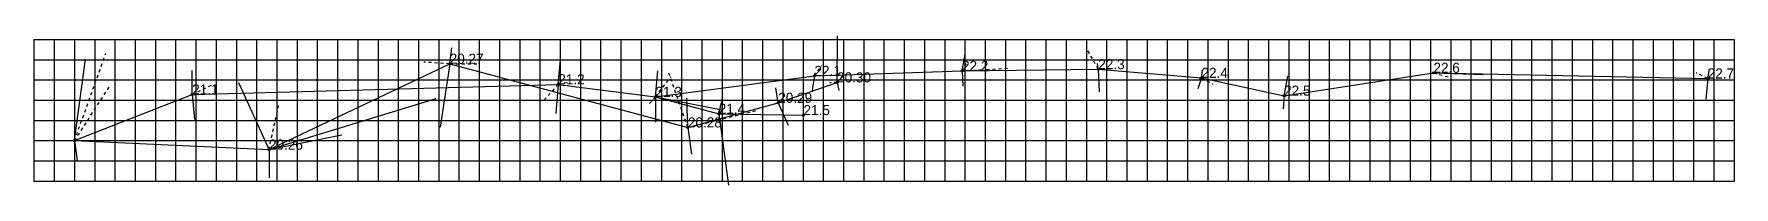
# Model space of a CAD drawing. Header units: millimetres. Extents: x -4 to 164, y -4 to 10.
import ezdxf

# ---------------------------------------------------------------- set-up
doc = ezdxf.new("R2010")
doc.units = ezdxf.units.MM
doc.linetypes.add('DASH', pattern=[0.6, 0.3, -0.3])

msp = doc.modelspace()

# ---------------------------------------------------------------- linework, layer by layer
at = {"layer": 'Grid', "color": 255}
for p, q in [((-4, 10), (-4, -4)), ((-4, 10), (164, 10)), ((-2, 10), (-2, -4)), ((0, 10), (0, -4)), ((2, 10), (2, -4)), ((4, 10), (4, -4)), ((6, 10), (6, -4)), ((8, 10), (8, -4)), ((10, 10), (10, -4)), ((12, 10), (12, -4)), ((14, 10), (14, -4)), ((16, 10), (16, -4)), ((18, 10), (18, -4)), ((20, 10), (20, -4)), ((22, 10), (22, -4)), ((24, 10), (24, -4)), ((26, 10), (26, -4)), ((28, 10), (28, -4)), ((30, 10), (30, -4)), ((32, 10), (32, -4)), ((34, 10), (34, -4)), ((36, 10), (36, -4)), ((38, 10), (38, -4)), ((40, 10), (40, -4)), ((42, 10), (42, -4)), ((44, 10), (44, -4)), ((46, 10), (46, -4)), ((48, 10), (48, -4)), ((50, 10), (50, -4)), ((52, 10), (52, -4)), ((54, 10), (54, -4)), ((56, 10), (56, -4)), ((58, 10), (58, -4)), ((60, 10), (60, -4)), ((62, 10), (62, -4)), ((64, 10), (64, -4)), ((66, 10), (66, -4)), ((68, 10), (68, -4)), ((70, 10), (70, -4)), ((72, 10), (72, -4)), ((74, 10), (74, -4)), ((76, 10), (76, -4)), ((78, 10), (78, -4)), ((80, 10), (80, -4)), ((82, 10), (82, -4)), ((84, 10), (84, -4)), ((86, 10), (86, -4)), ((88, 10), (88, -4)), ((90, 10), (90, -4)), ((92, 10), (92, -4)), ((94, 10), (94, -4)), ((96, 10), (96, -4)), ((98, 10), (98, -4)), ((100, 10), (100, -4)), ((102, 10), (102, -4)), ((104, 10), (104, -4)), ((106, 10), (106, -4)), ((108, 10), (108, -4)), ((110, 10), (110, -4)), ((112, 10), (112, -4)), ((114, 10), (114, -4)), ((116, 10), (116, -4)), ((118, 10), (118, -4)), ((120, 10), (120, -4)), ((122, 10), (122, -4)), ((124, 10), (124, -4)), ((126, 10), (126, -4)), ((128, 10), (128, -4)), ((130, 10), (130, -4)), ((132, 10), (132, -4)), ((134, 10), (134, -4)), ((136, 10), (136, -4)), ((138, 10), (138, -4)), ((140, 10), (140, -4)), ((142, 10), (142, -4)), ((144, 10), (144, -4)), ((146, 10), (146, -4)), ((148, 10), (148, -4)), ((150, 10), (150, -4)), ((152, 10), (152, -4)), ((154, 10), (154, -4)), ((156, 10), (156, -4)), ((158, 10), (158, -4)), ((160, 10), (160, -4)), ((162, 10), (162, -4)), ((164, 10), (164, -4)), ((-4, 8), (164, 8)), ((-4, 6), (164, 6)), ((-4, 4), (164, 4)), ((-4, 2), (164, 2)), ((-4, 0), (164, 0)), ((-4, -2), (164, -2)), ((-4, -4), (164, -4))]:
    msp.add_line(p, q, dxfattribs=at)
at = {"layer": 'Shots', "color": 1}
for p, q in [((19.226, -0.888), (37.08, 7.596)), ((37.08, 7.596), (60.624, 1.304)), ((73.126, 6.394), (87.716, 6.888)), ((87.716, 6.888), (101.178, 7.058)), ((101.178, 7.058), (111.378, 6.2)), ((11.636, 4.566), (47.812, 5.566)), ((47.812, 5.566), (57.422, 4.326)), ((57.422, 4.326), (73.126, 6.394)), ((69.552, 3.738), (75.37, 5.756)), ((111.378, 6.2), (119.542, 4.444)), ((119.542, 4.444), (134.298, 6.7)), ((134.298, 6.7), (161.404, 6.138)), ((0, 0), (11.636, 4.566)), ((57.422, 4.326), (57.422, 4.326)), ((57.422, 4.326), (63.676, 2.652)), ((60.624, 1.304), (69.552, 3.738)), ((63.676, 2.652), (72.05, 2.524)), ((0, 0), (0, 0)), ((0, 0), (19.226, -0.888))]:
    msp.add_line(p, q, dxfattribs=at)
for centre in [(37.08, 7.596), (87.716, 6.888), (101.178, 7.058), (134.298, 6.7), (47.812, 5.566), (73.126, 6.394), (75.37, 5.756), (111.378, 6.2), (161.404, 6.138), (11.636, 4.566), (57.422, 4.326), (57.422, 4.326), (69.552, 3.738), (119.542, 4.444), (63.676, 2.652), (72.05, 2.524), (0, 0), (60.624, 1.304), (19.226, -0.888)]:
    msp.add_circle(centre, 0.1, dxfattribs=at)
at = {"layer": 'XSect', "color": 1}
for p, q in [((75.37, 5.756), (75.406, 10.374)), ((37.08, 7.596), (37.276, 9.184)), ((87.716, 6.888), (88.024, 8.548)), ((0, 0), (1.092, 8.054)), ((11.636, 4.566), (11.62, 6.926)), ((37.08, 7.596), (36.144, 1.32)), ((47.812, 5.566), (48.02, 7.95)), ((57.422, 4.326), (57.662, 6.892)), ((87.716, 6.888), (87.796, 5.396)), ((101.178, 7.058), (101.11, 7.634)), ((101.178, 7.058), (101.25, 4.84)), ((111.378, 6.2), (111.468, 6.962)), ((161.404, 6.138), (161.59, 7.102)), ((19.226, -0.888), (16.226, 5.73)), ((47.812, 5.566), (47.566, 2.676)), ((69.552, 3.738), (69.32, 5.206)), ((73.126, 6.394), (72.866, 4.822)), ((75.37, 5.756), (75.546, 4.968)), ((111.378, 6.2), (111.016, 5.108)), ((119.542, 4.444), (119.898, 6.362)), ((134.298, 6.7), (139.26, 6.552)), ((161.404, 6.138), (161.23, 4.086)), ((11.636, 4.566), (11.868, 2.076)), ((19.226, -0.888), (35.758, 4.168)), ((57.422, 4.326), (57.418, 1.824)), ((57.422, 4.326), (64.004, 3.036)), ((60.624, 1.304), (60.506, 4.196)), ((63.676, 2.652), (64.06, 4.31)), ((69.552, 3.738), (70.534, 1.546)), ((119.542, 4.444), (119.446, 3.158)), ((63.676, 2.652), (64.644, -4.412)), ((0, 0), (0.25, -1.972)), ((19.226, -0.888), (26.414, 0.572)), ((60.624, 1.304), (60.966, -1.318)), ((19.226, -0.888), (19.252, -3.67))]:
    msp.add_line(p, q, dxfattribs=at)
at = {"layer": 'XSect', "color": 1, "linetype": 'DASH'}
for p, q in [((0, 0), (3.088, 8.61)), ((101.178, 7.058), (100.096, 8.988)), ((37.08, 7.596), (34.534, 7.76)), ((37.08, 7.596), (39.752, 7.594)), ((60.624, 1.304), (58.726, 6.728)), ((73.126, 6.394), (73.856, 7.43)), ((73.126, 6.394), (73.232, 6.92)), ((87.716, 6.888), (88.14, 7.636)), ((87.716, 6.888), (92.194, 7.156)), ((101.178, 7.058), (101.77, 7.058)), ((0, 0), (3.6, 5.56)), ((11.636, 4.566), (13.784, 5.602)), ((47.812, 5.566), (46.456, 4.056)), ((47.812, 5.566), (48.702, 5.802)), ((57.422, 4.326), (58.94, 6.308)), ((75.37, 5.756), (74.66, 5.71)), ((75.37, 5.756), (75.98, 6.468)), ((111.378, 6.2), (111.18, 6.074)), ((111.378, 6.2), (112.49, 5.608)), ((134.298, 6.7), (136.098, 6.208)), ((161.404, 6.138), (160.276, 6.678)), ((161.404, 6.138), (161.648, 6.356)), ((11.636, 4.566), (12.146, 4.558)), ((19.226, -0.888), (20.16, 3.432)), ((57.422, 4.326), (56.652, 3.48)), ((69.552, 3.738), (69.148, 3.626)), ((69.552, 3.738), (69.668, 3.914)), ((119.542, 4.444), (120.568, 4.562)), ((60.624, 1.304), (67.604, 3.04)), ((63.676, 2.652), (63.962, 3.226)), ((63.676, 2.652), (63.752, 3.122))]:
    msp.add_line(p, q, dxfattribs=at)

# ---------------------------------------------------------------- texts
at = {"layer": 'Label'}
for s, p in [('20.27', (37.08, 7.596)), ('22.1', (73.126, 6.394)), ('20.30', (75.37, 5.756)), ('22.2', (87.716, 6.888)), ('22.3', (101.178, 7.058)), ('22.4', (111.378, 6.2)), ('22.6', (134.298, 6.7)), ('22.7', (161.404, 6.138)), ('21.1', (11.636, 4.566)), ('21.2', (47.812, 5.566)), ('21.3', (57.422, 4.326)), ('22.5', (119.542, 4.444)), ('21.4', (63.676, 2.652)), ('20.29', (69.552, 3.738)), ('21.5', (72.05, 2.524)), ('20.28', (60.624, 1.304)), ('20.26', (19.226, -0.888))]:
    msp.add_text(s, height=1, dxfattribs=at).set_placement(p)

doc.saveas('drawing.dxf')
